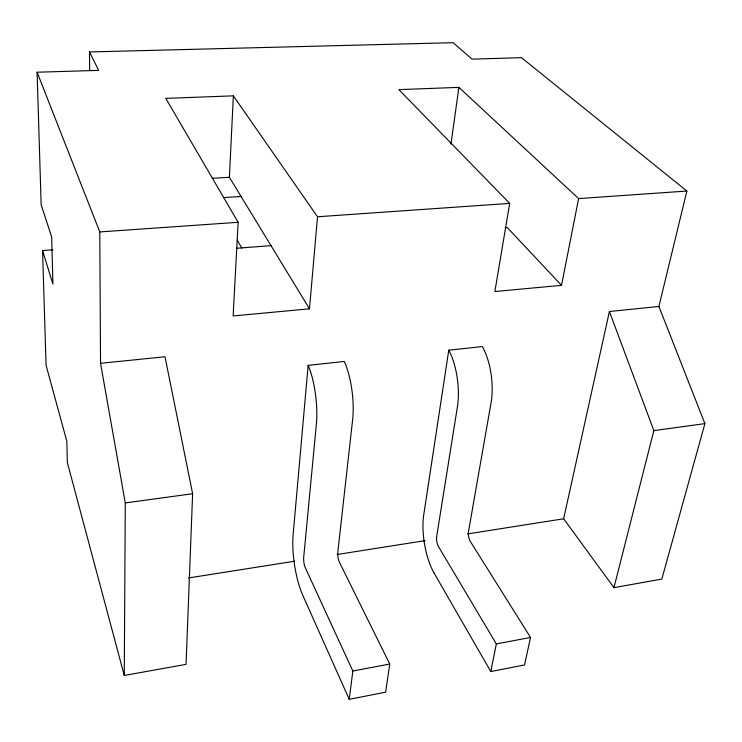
<?xml version="1.0" encoding="UTF-8"?>
<svg xmlns="http://www.w3.org/2000/svg" width="742" height="742" viewBox="0 0 742 742"><rect width="100%" height="100%" fill="white"/><g stroke="black" fill="none" stroke-linecap="round" stroke-linejoin="round"><path stroke-width="1.11" d="M100.541 363.311L165.002 356.754L192.623 493.727L186.056 664.368L124.266 675.452L125.287 502.937L100.541 363.311L99.78 231.931L37.1 72.224L98.649 70.379L89.485 51.959L453.112 42.684L472.07 59.147L521.468 57.663L686.869 191.046L658.905 306.465L704.9 423.626L661.827 579.075L613.949 587.655L563.642 518.779L609.405 311.501L658.905 306.465M309.479 308.83L229.389 177.301L233.359 95.839L165.781 98.371L238.136 222.294L233.127 315.944L309.479 308.83L317.511 216.766L233.359 95.839M308.162 365.352L293.118 534.713A44.186 11.955 81.6 0 0 302.68 595.065L349.241 699.316L385.636 692.175L389.745 664.044L339.474 562.306A7.299 2.152 81.3 0 1 337.805 552.169L352.626 419.749A44.687 13.94 83.4 0 0 344.297 361.465L308.162 365.352A45.095 12.929 83.5 0 1 316.37 424.211L303.682 557.53A7.364 1.994 81.6 0 0 305.314 567.769L352.83 671.009L349.241 699.316M450.95 144.152L458.899 87.371L398.871 89.624L509.698 203.382L494.858 291.541L561.518 285.327L578.621 198.587L458.899 87.371M434.126 573.139L490.796 671.566L524.566 664.943L530.53 637.461L470.298 541.391A7.049 2.718 80.3 0 1 468.49 531.624L491.083 402.683A43.11 17.622 83.1 0 0 482.328 346.579L448.762 350.196L423.719 515.004A42.665 15.526 80.6 0 0 434.126 573.139M490.796 671.566L496.324 643.917L438.429 546.483A7.105 2.588 80.6 0 1 436.658 536.633L457.415 406.829A43.49 16.751 83.2 0 0 448.762 350.196M613.949 587.655L653.85 430.61L609.405 311.501M352.83 671.009L389.745 664.044M496.324 643.917L530.53 637.461M188.301 577.999L294.722 561.202M337.063 554.524L425.175 540.621M467.516 533.943L563.642 518.779M125.287 502.937L192.623 493.727M653.85 430.61L704.9 423.626M236.587 248.273L271.006 245.648M505.052 227.822L507.333 227.646L561.518 285.327M124.266 675.452L67.318 462.47L66.854 441.425L46.069 365.231L42.563 250.573L52.84 249.813M99.78 231.931L238.136 222.294M317.511 216.766L509.698 203.382M578.621 198.587L686.869 191.046M223.463 197.585L241.308 196.463M212.184 178.303L229.389 177.301M237.264 240.13L241.809 248.106M42.563 250.573L52.914 284.103L51.662 236.976L41.153 204.783L37.1 72.224M89.485 51.959L89.652 70.388"/></g></svg>
